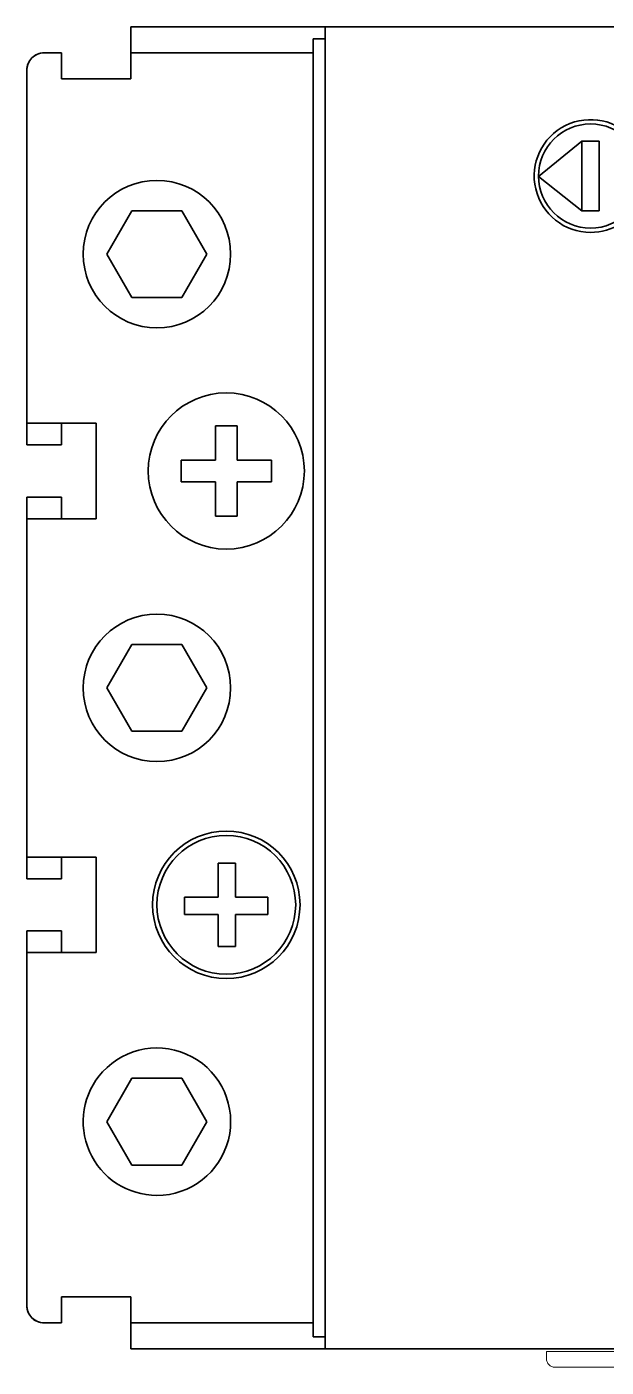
# Model space of a CAD drawing. Header units: millimetres. Extents: x -192 to 0, y -4 to 5.
# Drawn here: x -18.74 to -15.4, y -4 to 3.73 of the extents above; entities that cross this region are included whole.
import ezdxf

# ---------------------------------------------------------------- set-up
doc = ezdxf.new("R2010")
doc.units = ezdxf.units.MM
doc.linetypes.add('DASHSPACE', pattern=[30, 12, -18])

msp = doc.modelspace()

# ---------------------------------------------------------------- linework, layer by layer
at = {"color": 7, "lineweight": 35, "ltscale": 0.05}
for p, q in [((-17.9405, 3.7291), (-18.1405, 3.7291)), ((-18.3405, 3.4291), (-18.5405, 3.4291)), ((-18.3405, 3.4291), (-18.1405, 3.4291)), ((-18.7405, 1.3191), (-18.5405, 1.3191)), ((-18.7405, 1.3191), (-18.5405, 1.3191)), ((-18.7405, 1.0191), (-18.5405, 1.0191)), ((-18.7405, -1.1809), (-18.5405, -1.1809)), ((-18.7405, -1.1809), (-18.5405, -1.1809)), ((-18.7405, -1.4809), (-18.5405, -1.4809)), ((-18.3405, -3.5909), (-18.5405, -3.5909)), ((-18.3405, -3.5909), (-18.1405, -3.5909)), ((-18.1405, -3.8909), (-17.9405, -3.8909))]:
    msp.add_line(p, q, dxfattribs=at)
at = {"color": 7, "lineweight": 35, "ltscale": 0.0375}
for p, q in [((-18.1405, 3.5791), (-18.1405, 3.7291)), ((-18.5405, 3.5791), (-18.5405, 3.4291)), ((-18.5405, -3.5909), (-18.5405, -3.7409)), ((-18.1405, -3.8909), (-18.1405, -3.7409))]:
    msp.add_line(p, q, dxfattribs=at)
at = {"color": 7, "lineweight": 35, "ltscale": 0.23}
msp.add_line((-17.9405, 3.7291), (-17.0205, 3.7291), dxfattribs=at)
at = {"color": 7, "lineweight": 35, "ltscale": 0.025}
for p, q in [((-17.0205, 3.6291), (-17.0205, 3.7291)), ((-17.0905, 3.6591), (-17.0905, 3.5591)), ((-18.5405, 3.5791), (-18.6405, 3.5791)), ((-18.5405, 3.5791), (-18.5405, 3.4791)), ((-18.1405, 3.4791), (-18.1405, 3.5791)), ((-15.4405, 3.0691), (-15.5405, 3.0691)), ((-15.5405, 2.6691), (-15.4405, 2.6691)), ((-17.5369, -1.0909), (-17.6369, -1.0909)), ((-17.8305, -1.3866), (-17.8305, -1.2866)), ((-17.3505, -1.2866), (-17.3505, -1.3866)), ((-17.5369, -1.5709), (-17.6369, -1.5709)), ((-18.5405, -3.7409), (-18.5405, -3.6409)), ((-18.1405, -3.7409), (-18.1405, -3.6409)), ((-18.6405, -3.7409), (-18.5405, -3.7409)), ((-18.5405, -3.7409), (-18.6405, -3.7409)), ((-17.0905, -3.7209), (-17.0905, -3.8209)), ((-17.0205, -3.8909), (-17.0205, -3.7909))]:
    msp.add_line(p, q, dxfattribs=at)
at = {"color": 7, "lineweight": 35}
for p, q in [((-7.4605, 3.7291), (-17.0205, 3.7291)), ((-17.0905, -3.7209), (-17.0905, 3.5591)), ((-17.0205, -3.7909), (-17.0205, 3.6291)), ((-18.7405, 1.4441), (-18.7405, 3.4791)), ((-18.7405, -3.6409), (-18.7405, -1.6059)), ((-7.4605, -3.8909), (-17.0205, -3.8909)), ((-16.8905, -3.8909), (-14.6905, -3.8909))]:
    msp.add_line(p, q, dxfattribs=at)
at = {"color": 7, "lineweight": 35, "ltscale": 0.0175}
for p, q in [((-17.0205, 3.6591), (-17.0905, 3.6591)), ((-17.0205, -3.8209), (-17.0905, -3.8209))]:
    msp.add_line(p, q, dxfattribs=at)
at = {"color": 7, "lineweight": 35, "ltscale": 0.2625}
for p, q in [((-18.1405, 3.5791), (-17.0905, 3.5791)), ((-18.1405, -3.7409), (-17.0905, -3.7409)), ((-17.9405, -3.8909), (-16.8905, -3.8909))]:
    msp.add_line(p, q, dxfattribs=at)
at = {"color": 7, "lineweight": 35, "ltscale": 0.17289}
for p, q in [((-18.7405, 3.4791), (-18.7405, 2.7875)), ((-18.7405, -2.9493), (-18.7405, -3.6409))]:
    msp.add_line(p, q, dxfattribs=at)
at = {"color": 7, "lineweight": 35, "ltscale": 0.0125}
for p, q in [((-18.5405, 3.4791), (-18.5405, 3.4291)), ((-18.1405, 3.4791), (-18.1405, 3.4291)), ((-18.5405, -3.6409), (-18.5405, -3.5909)), ((-18.1405, -3.6409), (-18.1405, -3.5909))]:
    msp.add_line(p, q, dxfattribs=at)
at = {"color": 7, "lineweight": 35, "ltscale": 0.080367}
msp.add_line((-15.7905, 2.867), (-15.5405, 3.0691), dxfattribs=at)
at = {"color": 7, "lineweight": 35, "ltscale": 0.1}
for p, q in [((-15.5405, 3.0691), (-15.5405, 2.6691)), ((-15.4405, 3.0691), (-15.4405, 2.6691)), ((-18.7405, 1.4441), (-18.3405, 1.4441)), ((-18.3405, 1.4441), (-18.7405, 1.4441)), ((-18.7405, 0.8941), (-18.3405, 0.8941)), ((-18.3405, -1.0559), (-18.7405, -1.0559)), ((-18.7405, -1.0559), (-18.3405, -1.0559)), ((-18.3405, -1.6059), (-18.7405, -1.6059))]:
    msp.add_line(p, q, dxfattribs=at)
at = {"color": 7, "lineweight": 35, "ltscale": 0.079714}
msp.add_line((-15.7905, 2.867), (-15.5405, 2.6691), dxfattribs=at)
at = {"color": 7, "lineweight": 35, "ltscale": 0.18422}
for p, q in [((-18.7405, 2.0507), (-18.7405, 2.7875)), ((-18.7405, 0.2875), (-18.7405, -0.4493)), ((-18.7405, -2.2125), (-18.7405, -2.9493))]:
    msp.add_line(p, q, dxfattribs=at)
at = {"color": 7, "lineweight": 35, "ltscale": 0.072169}
for p, q in [((-18.1349, 2.6691), (-18.2792, 2.4191)), ((-17.8462, 2.6691), (-18.1349, 2.6691)), ((-17.7018, 2.4191), (-17.8462, 2.6691)), ((-18.2792, 2.4191), (-18.1349, 2.1691)), ((-17.8462, 2.1691), (-17.7018, 2.4191)), ((-18.1349, 2.1691), (-17.8462, 2.1691)), ((-18.1349, 0.1691), (-18.2792, -0.0809)), ((-17.8462, 0.1691), (-18.1349, 0.1691)), ((-17.7018, -0.0809), (-17.8462, 0.1691)), ((-18.2792, -0.0809), (-18.1349, -0.3309)), ((-17.8462, -0.3309), (-17.7018, -0.0809)), ((-18.1349, -0.3309), (-17.8462, -0.3309)), ((-18.1349, -2.3309), (-18.2792, -2.5809)), ((-17.8462, -2.3309), (-18.1349, -2.3309)), ((-17.7018, -2.5809), (-17.8462, -2.3309)), ((-18.2792, -2.5809), (-18.1349, -2.8309)), ((-17.8462, -2.8309), (-17.7018, -2.5809)), ((-18.1349, -2.8309), (-17.8462, -2.8309))]:
    msp.add_line(p, q, dxfattribs=at)
at = {"color": 7, "lineweight": 35, "ltscale": 0.15164}
for p, q in [((-18.7405, 2.0507), (-18.7405, 1.4441)), ((-18.7405, 0.8941), (-18.7405, 0.2875)), ((-18.7405, -0.4493), (-18.7405, -1.0559)), ((-18.7405, -1.6059), (-18.7405, -2.2125))]:
    msp.add_line(p, q, dxfattribs=at)
at = {"color": 7, "lineweight": 35, "ltscale": 0.03125}
for p, q in [((-18.7405, 1.4441), (-18.7405, 1.3191)), ((-18.5405, 1.3191), (-18.5405, 1.4441)), ((-18.5405, 1.4441), (-18.5405, 1.3191)), ((-17.528, 1.4291), (-17.653, 1.4291)), ((-17.8505, 1.1066), (-17.8505, 1.2316)), ((-17.3305, 1.1066), (-17.3305, 1.2316)), ((-18.7405, 1.0191), (-18.7405, 0.8941)), ((-18.5405, 1.0191), (-18.5405, 0.8941)), ((-18.5405, 0.8941), (-18.5405, 1.0191)), ((-17.528, 0.9091), (-17.653, 0.9091)), ((-18.7405, -1.1809), (-18.7405, -1.0559)), ((-18.5405, -1.1809), (-18.5405, -1.0559)), ((-18.5405, -1.0559), (-18.5405, -1.1809)), ((-18.7405, -1.6059), (-18.7405, -1.4809)), ((-18.5405, -1.4809), (-18.5405, -1.6059)), ((-18.5405, -1.6059), (-18.5405, -1.4809))]:
    msp.add_line(p, q, dxfattribs=at)
at = {"color": 7, "lineweight": 35, "ltscale": 0.1375}
for p, q in [((-18.3405, 0.8941), (-18.3405, 1.4441)), ((-18.3405, -1.6059), (-18.3405, -1.0559))]:
    msp.add_line(p, q, dxfattribs=at)
at = {"color": 7, "lineweight": 35, "ltscale": 0.049375}
for p, q in [((-17.653, 1.2316), (-17.653, 1.4291)), ((-17.528, 1.2316), (-17.528, 1.4291)), ((-17.653, 1.2316), (-17.8505, 1.2316)), ((-17.653, 1.1066), (-17.653, 0.9091)), ((-17.528, 1.1066), (-17.3305, 1.1066)), ((-17.528, 1.1066), (-17.528, 0.9091))]:
    msp.add_line(p, q, dxfattribs=at)
at = {"color": 7, "lineweight": 35, "ltscale": 0.012976}
for p, q in [((-17.4761, 1.2316), (-17.528, 1.2316)), ((-17.7049, 1.1066), (-17.653, 1.1066))]:
    msp.add_line(p, q, dxfattribs=at)
at = {"color": 7, "lineweight": 35, "ltscale": 0.036399}
for p, q in [((-17.4761, 1.2316), (-17.3305, 1.2316)), ((-17.7049, 1.1066), (-17.8505, 1.1066))]:
    msp.add_line(p, q, dxfattribs=at)
at = {"color": 7, "lineweight": 35, "ltscale": 0.4875}
msp.add_line((-18.7405, -1.0559), (-18.7405, 0.8941), dxfattribs=at)
at = {"color": 7, "lineweight": 35, "ltscale": 0.048933}
for p, q in [((-17.6369, -1.0909), (-17.6369, -1.2866)), ((-17.5369, -1.2866), (-17.5369, -1.0909))]:
    msp.add_line(p, q, dxfattribs=at)
at = {"color": 7, "lineweight": 35, "ltscale": 0.048407}
msp.add_line((-17.6369, -1.2866), (-17.8305, -1.2866), dxfattribs=at)
at = {"color": 7, "lineweight": 35, "ltscale": 0.00685}
msp.add_line((-17.5095, -1.2866), (-17.5369, -1.2866), dxfattribs=at)
at = {"color": 7, "lineweight": 35, "ltscale": 0.039743}
msp.add_line((-17.3505, -1.2866), (-17.5095, -1.2866), dxfattribs=at)
at = {"color": 7, "lineweight": 35, "ltscale": 0.034495}
msp.add_line((-17.6925, -1.3866), (-17.8305, -1.3866), dxfattribs=at)
at = {"color": 7, "lineweight": 35, "ltscale": 0.013912}
msp.add_line((-17.6369, -1.3866), (-17.6925, -1.3866), dxfattribs=at)
at = {"color": 7, "lineweight": 35, "ltscale": 0.046067}
for p, q in [((-17.6369, -1.5709), (-17.6369, -1.3866)), ((-17.5369, -1.5709), (-17.5369, -1.3866))]:
    msp.add_line(p, q, dxfattribs=at)
at = {"color": 7, "lineweight": 35, "ltscale": 0.046593}
msp.add_line((-17.5369, -1.3866), (-17.3505, -1.3866), dxfattribs=at)
at = {"color": 7, "lineweight": 35, "ltscale": 0.099999}
msp.add_line((-18.1405, -3.5909), (-18.5405, -3.5909), dxfattribs=at)
at = {"color": 7, "lineweight": 35, "ltscale": 0.28}
msp.add_line((-17.0205, -3.8909), (-18.1405, -3.8909), dxfattribs=at)
at = {"color": 7, "linetype": 'DASHSPACE', "lineweight": 13, "ltscale": 0.0375}
msp.add_line((-15.7455, -3.9059), (-15.5955, -3.9059), dxfattribs=at)
at = {"color": 7, "linetype": 'DASHSPACE', "lineweight": 13, "ltscale": 0.01}
msp.add_line((-15.7455, -3.9059), (-15.7455, -3.9459), dxfattribs=at)
at = {"color": 7, "linetype": 'DASHSPACE', "lineweight": 13}
for p, q in [((-15.5955, -3.9059), (-11.9955, -3.9059)), ((-15.5955, -3.9959), (-11.9955, -3.9959))]:
    msp.add_line(p, q, dxfattribs=at)
at = {"color": 7, "linetype": 'DASHSPACE', "lineweight": 13, "ltscale": 0.025}
msp.add_line((-15.5955, -3.9959), (-15.6955, -3.9959), dxfattribs=at)
at = {"color": 7, "lineweight": 35}
for centre, radius in [((-15.4905, 2.8691), 0.3), ((-17.9905, 2.4191), 0.425), ((-17.5905, 1.1691), 0.45), ((-17.9905, -0.0809), 0.425), ((-17.5905, -1.3309), 0.425), ((-17.5905, -1.3309), 0.4), ((-17.5905, -1.3309), 0.4)]:
    msp.add_circle(centre, radius, dxfattribs=at)
for centre, radius, start, end in [((-18.6405, 3.4791), 0.1, 90, 180), ((-18.6405, 3.4791), 0.1, 89.99999, 180), ((-15.4905, 2.8691), 0.325, 39.71514, 270), ((-15.4905, 2.8691), 0.325, 270, 39.71514), ((-17.9905, -2.5809), 0.425, 270, 137.4631), ((-17.9905, -2.5809), 0.425, 137.4631, 270), ((-18.6405, -3.6409), 0.1, 180, 270), ((-18.6405, -3.6409), 0.1, 179.99999, 270)]:
    msp.add_arc(centre, radius, start, end, dxfattribs=at)
at = {"color": 7, "linetype": 'DASHSPACE', "lineweight": 13}
msp.add_arc((-15.6955, -3.9459), 0.05, 180, 270, dxfattribs=at)

doc.saveas('drawing.dxf')
